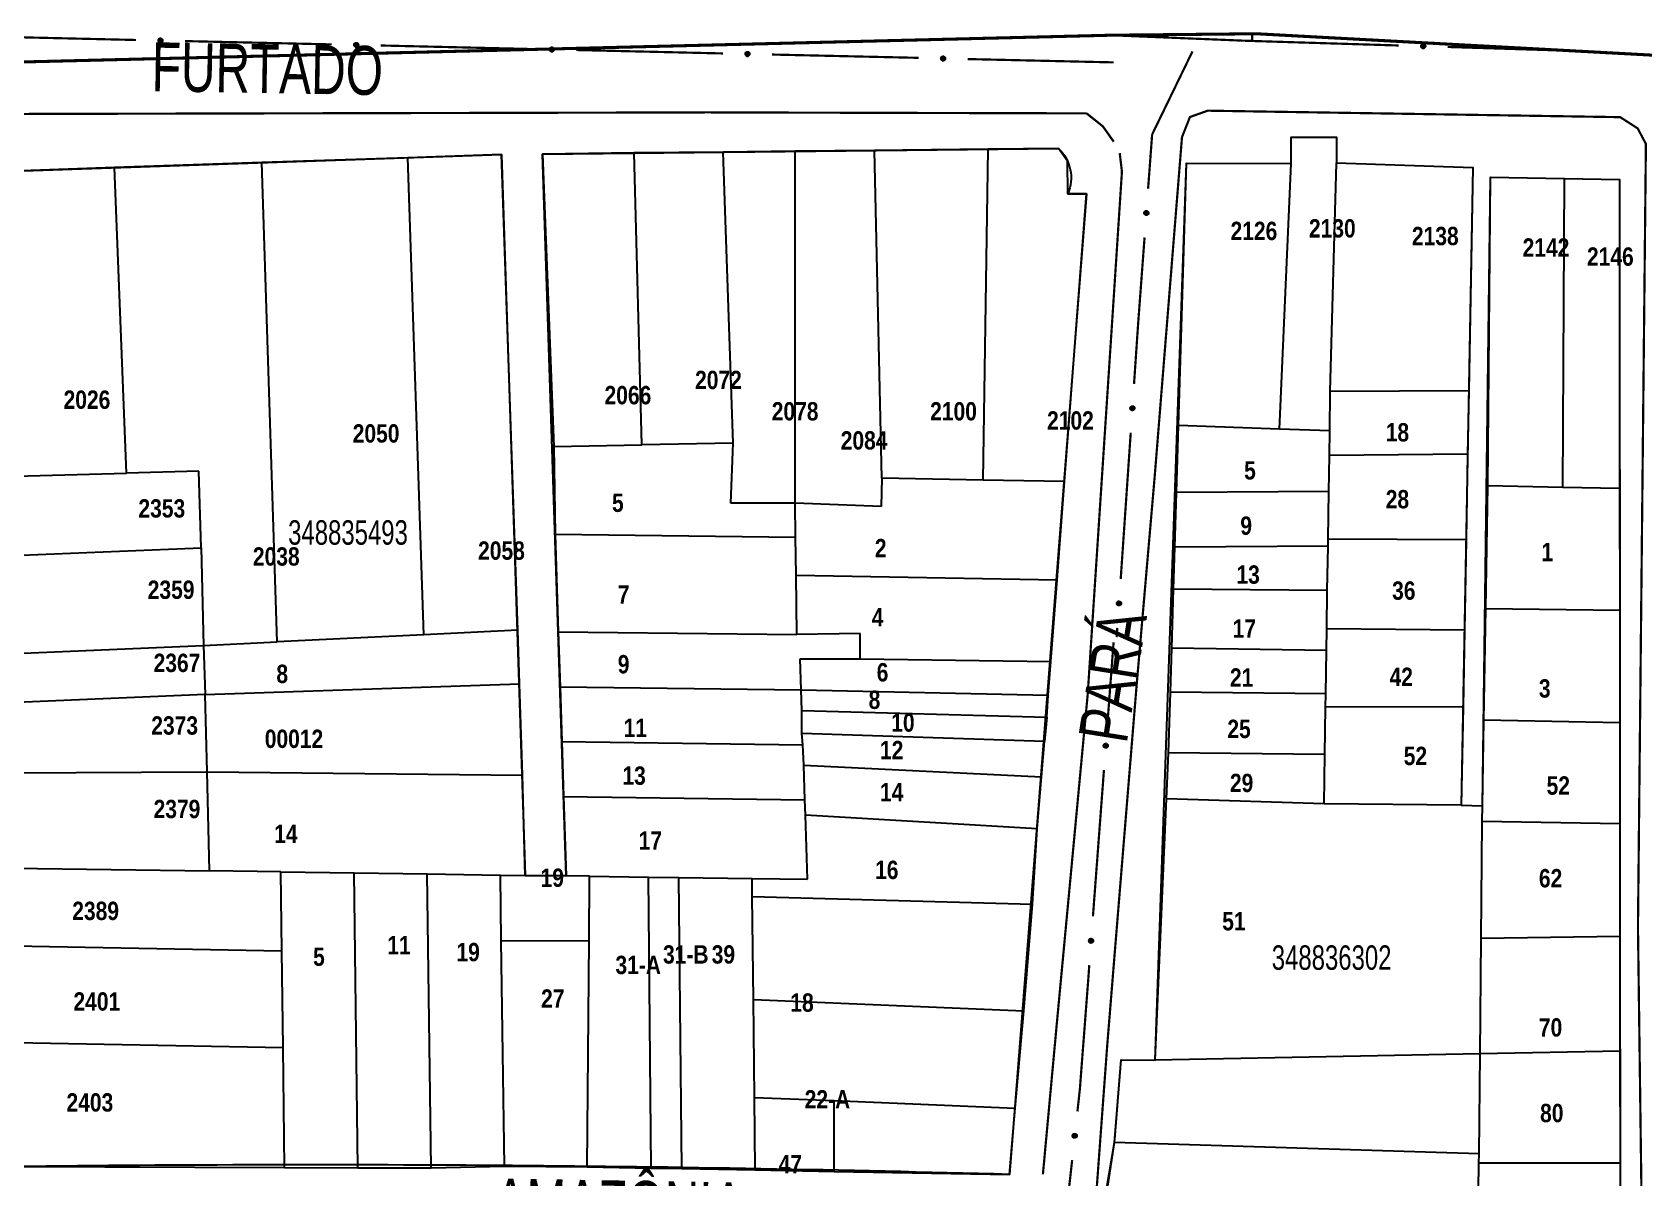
# Model space of a CAD drawing. Extents: x 201676 to 203188, y 4837754 to 4839005.
# Drawn here: x 202229.9 to 202361.7, y 4838905 to 4838998.7 of the extents above; entities that cross this region are included whole.
import ezdxf
from ezdxf.enums import TextEntityAlignment as Align

# ---------------------------------------------------------------- set-up
doc = ezdxf.new("R2010")
doc.units = 0
doc.header["$LTSCALE"] = 1.5
doc.header["$MEASUREMENT"] = 0
for name, color, linetype in [('CD-MALHA-LOTES', 40, 'CONTINUOUS'), ('CD_TXT_QUADRA', 7, 'CONTINUOUS'), ('LM-LIM-SETOR-FISCAL', 7, 'CONTINUOUS'), ('RU-QUADRAS', 210, 'CONTINUOUS'), ('SV-EIXO-RUA-PAV', 20, 'CONTINUOUS'), ('SV-RUA-PAVIM-S-GUIA-C-GUIA', 7, 'CONTINUOUS'), ('SV-TXT-RUA-N-PAV-S-GUIA-C-GUIA', 7, 'CONTINUOUS'), ('SV-TXT-RUA-PAV-S-GUIA-C-GUIA', 7, 'CONTINUOUS'), ('Th_NmrPort', 7, 'CONTINUOUS')]:
    doc.layers.add(name, color=color, linetype=linetype)
doc.styles.add('ARIAL', font='ARIAL.TTF')
doc.styles.get("Standard").update_dxf_attribs({"font": 'swisscbo.ttf'})
doc.linetypes.add('Limite', pattern='A,20,-3,[130,ltypeshp.shx,S=6.35,R=0,X=0,Y=0],-3,20', length=46)

msp = doc.modelspace()

# ---------------------------------------------------------------- linework, layer by layer
at = {"layer": 'CD-MALHA-LOTES', "linetype": 'Continuous', "flags": 128}
for points in [[(202332.84, 4838990.09), (202336.54, 4838990.09)], [(202332.84, 4838987.93), (202332.84, 4838990.09)], [(202336.54, 4838990.09), (202336.54, 4838987.99)], [(202260.63, 4838988.4), (202248.69, 4838988.01)], [(202268.29, 4838988.66), (202260.63, 4838988.4)], [(202261.93, 4838949.4), (202260.63, 4838988.4)], [(202269.61, 4838949.78), (202268.29, 4838988.66)], [(202279.14, 4838988.79), (202271.64, 4838988.7)], [(202271.64, 4838988.7), (202272.56, 4838964.78)], [(202286.42, 4838988.87), (202279.14, 4838988.79)], [(202279.75, 4838964.92), (202279.14, 4838988.79)], [(202292.29, 4838988.93), (202286.42, 4838988.87)], [(202287.23, 4838965.07), (202286.42, 4838988.87)], [(202298.77, 4838989), (202292.29, 4838988.93)], [(202292.29, 4838960.17), (202292.29, 4838988.93)], [(202308.08, 4838989.1), (202298.77, 4838989)], [(202299.37, 4838962.19), (202298.77, 4838989)], [(202307.67, 4838962.05), (202308.08, 4838989.1)], [(202313.82, 4838989.16), (202308.08, 4838989.1)], [(202314.56, 4838988.13), (202313.82, 4838989.16)], [(202236.64, 4838987.61), (202226.78, 4838987.24)], [(202248.69, 4838988.01), (202236.64, 4838987.61)], [(202237.62, 4838962.61), (202236.64, 4838987.61)], [(202249.94, 4838948.81), (202248.69, 4838988.01)], [(202314.58, 4838985.46), (202314.56, 4838988.13)], [(202323.64, 4838966.5), (202324.3, 4838987.95)], [(202324.3, 4838987.95), (202332.84, 4838987.93)], [(202331.88, 4838966.22), (202332.84, 4838987.93)], [(202336.04, 4838969.29), (202336.54, 4838987.99)], [(202336.54, 4838987.99), (202347.7, 4838987.61)], [(202347.7, 4838987.61), (202347.37, 4838969.33)], [(202348.92, 4838961.57), (202349.14, 4838986.81)], [(202349.14, 4838986.81), (202355.2, 4838986.71)], [(202355.07, 4838961.45), (202355.2, 4838986.71)], [(202355.2, 4838986.71), (202359.68, 4838986.63)], [(202359.68, 4838986.63), (202359.7, 4838961.36)], [(202314.32, 4838961.93), (202316.1, 4838985.46)], [(202316.1, 4838985.46), (202314.58, 4838985.46)], [(202336, 4838966.08), (202336.04, 4838969.29)], [(202347.37, 4838969.33), (202336.04, 4838969.29)], [(202347.37, 4838969.33), (202347.27, 4838964.15)], [(202323.47, 4838961.02), (202323.64, 4838966.5)], [(202331.88, 4838966.22), (202323.64, 4838966.5)], [(202336, 4838966.08), (202331.88, 4838966.22)], [(202335.97, 4838964.06), (202336, 4838966.08)], [(202272.56, 4838964.78), (202279.75, 4838964.92)], [(202272.56, 4838964.78), (202272.66, 4838957.63)], [(202287.23, 4838965.07), (202279.75, 4838964.92)], [(202287.03, 4838960.17), (202287.23, 4838965.07)], [(202335.92, 4838961.12), (202335.97, 4838964.06)], [(202347.27, 4838964.15), (202335.97, 4838964.06)], [(202347.27, 4838964.15), (202347.15, 4838957.15)], [(202227.55, 4838962.34), (202237.62, 4838962.61)], [(202243.55, 4838962.78), (202237.62, 4838962.61)], [(202243.72, 4838956.51), (202243.55, 4838962.78)], [(202299.37, 4838962.19), (202299.33, 4838959.89)], [(202307.67, 4838962.05), (202299.37, 4838962.19)], [(202314.32, 4838961.93), (202307.67, 4838962.05)], [(202313.71, 4838953.89), (202314.32, 4838961.93)], [(202323.34, 4838956.56), (202323.47, 4838961.02)], [(202335.92, 4838961.12), (202323.47, 4838961.02)], [(202335.86, 4838957.21), (202335.92, 4838961.12)], [(202348.75, 4838951.52), (202348.92, 4838961.57)], [(202355.07, 4838961.45), (202348.92, 4838961.57)], [(202359.7, 4838961.36), (202355.07, 4838961.45)], [(202359.7, 4838961.36), (202359.71, 4838951.37)], [(202292.29, 4838960.17), (202287.03, 4838960.17)], [(202292.33, 4838957.38), (202292.29, 4838960.17)], [(202299.33, 4838959.89), (202292.29, 4838960.17)], [(202272.66, 4838957.63), (202272.92, 4838949.64)], [(202272.66, 4838957.63), (202292.33, 4838957.38)], [(202292.37, 4838954.28), (202292.33, 4838957.38)], [(202347.15, 4838957.15), (202335.86, 4838957.21)], [(202335.86, 4838956.65), (202335.86, 4838957.21)], [(202347.15, 4838957.15), (202347.01, 4838949.76)], [(202227.71, 4838955.84), (202243.72, 4838956.51)], [(202243.72, 4838956.51), (202243.92, 4838948.51)], [(202323.23, 4838953.13), (202323.34, 4838956.56)], [(202335.86, 4838956.65), (202323.34, 4838956.56)], [(202335.8, 4838953.01), (202335.86, 4838956.65)], [(202292.44, 4838949.41), (202292.37, 4838954.28)], [(202292.37, 4838954.28), (202313.71, 4838953.89)], [(202313.2, 4838947.2), (202313.71, 4838953.89)], [(202323.09, 4838948.3), (202323.23, 4838953.13)], [(202335.8, 4838953.01), (202323.23, 4838953.13)], [(202335.75, 4838949.89), (202335.8, 4838953.01)], [(202348.6, 4838942.42), (202348.75, 4838951.52)], [(202359.71, 4838951.37), (202348.75, 4838951.52)], [(202359.71, 4838951.37), (202359.71, 4838942.2)], [(202261.93, 4838949.4), (202249.94, 4838948.81)], [(202269.61, 4838949.78), (202261.93, 4838949.4)], [(202269.76, 4838945.39), (202269.61, 4838949.78)], [(202272.92, 4838949.64), (202273.07, 4838945.15)], [(202272.92, 4838949.64), (202292.44, 4838949.41)], [(202297.61, 4838949.49), (202292.44, 4838949.41)], [(202297.61, 4838947.43), (202297.61, 4838949.49)], [(202335.73, 4838948.1), (202335.75, 4838949.89)], [(202347.01, 4838949.76), (202335.75, 4838949.89)], [(202347.01, 4838949.76), (202346.9, 4838943.49)], [(202227.9, 4838947.84), (202243.92, 4838948.51)], [(202243.92, 4838948.51), (202249.94, 4838948.81)], [(202243.92, 4838948.51), (202244.05, 4838944.51)], [(202322.98, 4838944.7), (202323.09, 4838948.3)], [(202335.73, 4838948.1), (202323.09, 4838948.3)], [(202335.67, 4838944.57), (202335.73, 4838948.1)], [(202292.7, 4838947.42), (202297.61, 4838947.43)], [(202292.78, 4838944.89), (202292.7, 4838947.42)], [(202297.61, 4838947.43), (202313.2, 4838947.2)], [(202312.98, 4838944.46), (202313.2, 4838947.2)], [(202244.05, 4838944.51), (202269.76, 4838945.39)], [(202270.01, 4838937.92), (202269.76, 4838945.39)], [(202273.07, 4838945.15), (202273.21, 4838940.66)], [(202273.07, 4838945.15), (202292.78, 4838944.89)], [(202292.78, 4838944.89), (202312.98, 4838944.46)], [(202292.84, 4838943.21), (202292.78, 4838944.89)], [(202244.05, 4838944.51), (202228, 4838943.84)], [(202244.21, 4838938.2), (202244.05, 4838944.51)], [(202312.86, 4838942.67), (202312.98, 4838944.46)], [(202322.83, 4838939.74), (202322.98, 4838944.7)], [(202335.67, 4838944.57), (202322.98, 4838944.7)], [(202335.66, 4838943.48), (202335.67, 4838944.57)], [(202292.84, 4838943.21), (202312.86, 4838942.67)], [(202292.84, 4838941.33), (202292.84, 4838943.21)], [(202312.86, 4838942.67), (202312.67, 4838940.67)], [(202335.6, 4838939.6), (202335.66, 4838943.48)], [(202346.9, 4838943.49), (202335.66, 4838943.48)], [(202346.9, 4838943.49), (202346.75, 4838935.46)], [(202348.48, 4838935.42), (202348.6, 4838942.42)], [(202359.71, 4838942.2), (202348.6, 4838942.42)], [(202292.93, 4838940.4), (202292.84, 4838941.33)], [(202312.67, 4838940.67), (202292.84, 4838941.33)], [(202359.71, 4838942.2), (202359.72, 4838933.93)], [(202273.21, 4838940.66), (202273.36, 4838936.17)], [(202273.21, 4838940.66), (202292.93, 4838940.4)], [(202292.99, 4838938.73), (202292.93, 4838940.4)], [(202312.43, 4838937.77), (202312.67, 4838940.67)], [(202322.66, 4838935.99), (202322.83, 4838939.74)], [(202335.6, 4838939.6), (202322.83, 4838939.74)], [(202335.54, 4838935.56), (202335.6, 4838939.6)], [(202293.09, 4838935.9), (202292.99, 4838938.73)], [(202292.99, 4838938.73), (202312.43, 4838937.77)], [(202228.13, 4838938.11), (202244.21, 4838938.2)], [(202244.4, 4838930.08), (202244.21, 4838938.2)], [(202244.21, 4838938.2), (202270.01, 4838937.92)], [(202270.23, 4838929.72), (202270.01, 4838937.92)], [(202312.08, 4838933.54), (202312.43, 4838937.77)], [(202273.36, 4838936.17), (202273.57, 4838929.68)], [(202273.36, 4838936.17), (202293.09, 4838935.9)], [(202293.14, 4838934.65), (202293.09, 4838935.9)], [(202321.74, 4838914.61), (202322.66, 4838935.99)], [(202335.54, 4838935.56), (202322.66, 4838935.99)], [(202293.31, 4838929.41), (202293.14, 4838934.65)], [(202312.08, 4838933.54), (202293.14, 4838934.65)], [(202346.75, 4838935.46), (202335.54, 4838935.56)], [(202346.75, 4838935.46), (202348.48, 4838935.42)], [(202348.46, 4838934.12), (202348.48, 4838935.42)], [(202311.7, 4838927.36), (202312.08, 4838933.54)], [(202348.38, 4838924.57), (202348.46, 4838934.12)], [(202359.72, 4838933.93), (202348.46, 4838934.12)], [(202359.72, 4838933.93), (202359.72, 4838924.72)], [(202228.32, 4838930.31), (202244.4, 4838930.08)], [(202250.25, 4838930), (202244.4, 4838930.08)], [(202250.33, 4838923.55), (202250.25, 4838930)], [(202250.25, 4838930), (202256.23, 4838929.92)], [(202256.53, 4838905.82), (202256.23, 4838929.92)], [(202256.23, 4838929.92), (202262.21, 4838929.84)], [(202262.53, 4838905.8), (202262.21, 4838929.84)], [(202262.21, 4838929.84), (202268.2, 4838929.75)], [(202268.27, 4838924.37), (202268.2, 4838929.75)], [(202268.2, 4838929.75), (202270.23, 4838929.72)], [(202273.57, 4838929.68), (202270.23, 4838929.72)], [(202275.49, 4838929.65), (202273.57, 4838929.68)], [(202275.45, 4838924.4), (202275.49, 4838929.65)], [(202275.49, 4838929.65), (202280.29, 4838929.58)], [(202280.52, 4838905.79), (202280.29, 4838929.58)], [(202280.29, 4838929.58), (202282.78, 4838929.55)], [(202283.02, 4838905.74), (202282.78, 4838929.55)], [(202282.78, 4838929.55), (202288.78, 4838929.46)], [(202288.79, 4838927.99), (202288.78, 4838929.46)], [(202288.78, 4838929.46), (202293.31, 4838929.41)], [(202288.88, 4838919.56), (202288.79, 4838927.99)], [(202288.79, 4838927.99), (202311.7, 4838927.36)], [(202310.99, 4838918.65), (202311.7, 4838927.36)], [(202228.4, 4838923.95), (202250.33, 4838923.55)], [(202268.27, 4838924.37), (202275.45, 4838924.4)], [(202268.53, 4838905.94), (202268.27, 4838924.37)], [(202275.29, 4838905.88), (202275.45, 4838924.4)], [(202348.31, 4838915.13), (202348.38, 4838924.57)], [(202359.72, 4838924.72), (202348.38, 4838924.57)], [(202359.72, 4838924.72), (202359.73, 4838915.36)], [(202250.42, 4838915.65), (202250.33, 4838923.55)], [(202288.96, 4838911.57), (202288.88, 4838919.56)], [(202288.88, 4838919.56), (202310.99, 4838918.65)], [(202310.28, 4838910.69), (202310.99, 4838918.65)], [(202228.5, 4838916.05), (202250.42, 4838915.65)], [(202250.53, 4838905.84), (202250.42, 4838915.65)], [(202318.43, 4838908.15), (202318.95, 4838914.65)], [(202318.95, 4838914.65), (202321.74, 4838914.61)], [(202348.31, 4838915.13), (202321.74, 4838914.61)], [(202348.21, 4838906.95), (202348.31, 4838915.13)], [(202359.73, 4838915.36), (202348.31, 4838915.13)], [(202359.73, 4838915.36), (202359.74, 4838906.18)], [(202288.96, 4838911.57), (202295.49, 4838911.3)], [(202289.02, 4838905.64), (202288.96, 4838911.57)], [(202295.49, 4838905.52), (202295.49, 4838911.3)], [(202295.49, 4838911.3), (202310.28, 4838910.69)], [(202309.81, 4838905.27), (202310.28, 4838910.69)], [(202318.41, 4838907.89), (202318.43, 4838908.15)], [(202317.29, 4838901.31), (202318.41, 4838907.89)], [(202348.21, 4838906.95), (202318.41, 4838907.89)], [(202348.2, 4838906.18), (202348.21, 4838906.95)], [(202228.53, 4838905.91), (202250.53, 4838905.84)], [(202250.53, 4838905.84), (202256.53, 4838905.82)], [(202256.53, 4838905.82), (202262.53, 4838905.8)], [(202262.53, 4838905.8), (202268.53, 4838905.94)], [(202268.53, 4838905.94), (202275.29, 4838905.88)], [(202275.29, 4838905.88), (202280.52, 4838905.79)], [(202280.52, 4838905.79), (202283.02, 4838905.74)], [(202283.02, 4838905.74), (202289.02, 4838905.64)], [(202289.02, 4838905.64), (202295.49, 4838905.52)], [(202295.49, 4838905.52), (202309.81, 4838905.27)], [(202348.12, 4838899.6), (202348.2, 4838906.18)], [(202359.74, 4838906.18), (202348.2, 4838906.18)], [(202359.74, 4838906.18), (202359.74, 4838896.55)]]:
    msp.add_lwpolyline(points, dxfattribs=at)
at = {"layer": 'LM-LIM-SETOR-FISCAL', "linetype": 'Limite', "ltscale": 0.1}
msp.add_lwpolyline([(202671.56, 4838990.98, 0.25, 0.25, 0), (202579.77, 4838990.52, 0.25, 0.25, 0), (202579.73, 4838990.52, 0.25, 0.25, 0), (202477.54, 4838995.33, 0.25, 0.25, 0), (202439.84, 4838995.52, 0.25, 0.25, 0), (202417.53, 4838995.87, 0.25, 0.25, 0), (202411.38, 4838995.33, 0.25, 0.25, 0), (202364.61, 4838996.67, 0.25, 0.25, 0), (202330, 4838998.54, 0.25, 0.25, 0), (202318.07, 4838998.42, 0.25, 0.25, 0), (202068.75, 4838992.29, 0.25, 0.25, 0)], format="xyseb", dxfattribs=at)
at = {"layer": 'RU-QUADRAS', "color": 6, "linetype": 'Continuous'}
msp.add_lwpolyline([(202313.79, 4838877.64), (202318.41, 4838907.89), (202318.95, 4838914.65), (202321.74, 4838914.61), (202324.3, 4838987.95), (202332.84, 4838987.93), (202332.84, 4838990.09), (202336.54, 4838990.09), (202336.54, 4838987.99), (202347.7, 4838987.61), (202346.75, 4838935.46), (202348.48, 4838935.42), (202349.14, 4838986.81), (202359.68, 4838986.63), (202359.76, 4838844.52)], dxfattribs=at)
msp.add_lwpolyline([(202226.78, 4838987.24), (202268.29, 4838988.66), (202270.23, 4838929.72), (202273.57, 4838929.68), (202271.64, 4838988.7), (202313.82, 4838989.16, -0.317853), (202314.58, 4838985.46), (202316.1, 4838985.46), (202309.81, 4838905.27, 0.009773), (202228.53, 4838905.91, 0.009219)], format="xyb", close=True, dxfattribs=at)
at = {"layer": 'SV-EIXO-RUA-PAV', "const_width": 0.18}
for points in [[(202226.41, 4838998.31), (202238.41, 4838998.03)], [(202242.41, 4838997.94), (202254.41, 4838997.67)], [(202258.41, 4838997.58), (202270.4, 4838997.3)], [(202318.07, 4838998.42), (202329.06, 4838997.97)], [(202329.06, 4838997.97), (202329.65, 4838997.95)], [(202329.67, 4838998.54), (202329.65, 4838997.95)], [(202329.65, 4838997.95), (202341.64, 4838997.58)], [(202274.4, 4838997.21), (202286.4, 4838996.93)], [(202290.4, 4838996.84), (202302.39, 4838996.57)], [(202306.39, 4838996.47), (202317.39, 4838996.22)], [(202317.39, 4838996.22), (202318.33, 4838996.2)], [(202324.78, 4838997.1), (202321.72, 4838990.8)], [(202345.64, 4838997.46), (202355.64, 4838997.15)], [(202355.64, 4838997.15), (202355.68, 4838997.15)], [(202321.48, 4838990.31), (202321.15, 4838985.87)], [(202321.72, 4838990.8), (202321.48, 4838990.31)], [(202320.86, 4838981.88), (202320.34, 4838974.9)], [(202320.29, 4838974.17), (202320, 4838969.91)], [(202320.34, 4838974.9), (202320.29, 4838974.17)], [(202319.73, 4838965.92), (202318.91, 4838953.95)], [(202318.29, 4838948.3), (202318.33, 4838948.78)], [(202318.63, 4838949.96), (202318.58, 4838949.2)], [(202317.84, 4838942.32), (202318.29, 4838948.3)], [(202316.64, 4838926.37), (202317.54, 4838938.33)], [(202316.29, 4838921.66), (202316.34, 4838922.38)], [(202315.57, 4838912.23), (202316.27, 4838921.38)], [(202316.27, 4838921.38), (202316.29, 4838921.66)], [(202315.48, 4838911.41), (202315.57, 4838912.23)], [(202315.37, 4838910.42), (202315.48, 4838911.41)], [(202314.39, 4838901.47), (202314.94, 4838906.44)]]:
    msp.add_lwpolyline(points, dxfattribs=at)
at = {"layer": 'SV-EIXO-RUA-PAV'}
for points in [[(202240.27, 4838998.1), (202240.3, 4838998.14), (202240.34, 4838998.16), (202240.38, 4838998.17), (202240.41, 4838998.17), (202240.45, 4838998.16), (202240.48, 4838998.15), (202240.52, 4838998.13), (202240.55, 4838998.1), (202240.57, 4838998.06), (202240.58, 4838998.02), (202240.59, 4838997.99), (202240.58, 4838997.95), (202240.57, 4838997.92), (202240.55, 4838997.88), (202240.51, 4838997.85), (202240.47, 4838997.83), (202240.44, 4838997.82), (202240.4, 4838997.82), (202240.37, 4838997.82), (202240.33, 4838997.83), (202240.3, 4838997.85), (202240.26, 4838997.89), (202240.24, 4838997.93), (202240.23, 4838997.96), (202240.23, 4838998), (202240.23, 4838998.03), (202240.25, 4838998.07), (202240.27, 4838998.1)], [(202256.26, 4838997.73), (202256.3, 4838997.77), (202256.34, 4838997.79), (202256.37, 4838997.8), (202256.41, 4838997.8), (202256.44, 4838997.8), (202256.48, 4838997.79), (202256.51, 4838997.76), (202256.55, 4838997.73), (202256.57, 4838997.69), (202256.58, 4838997.66), (202256.58, 4838997.62), (202256.58, 4838997.59), (202256.56, 4838997.55), (202256.54, 4838997.51), (202256.51, 4838997.48), (202256.47, 4838997.46), (202256.43, 4838997.45), (202256.4, 4838997.45), (202256.36, 4838997.45), (202256.33, 4838997.46), (202256.29, 4838997.49), (202256.26, 4838997.52), (202256.24, 4838997.56), (202256.23, 4838997.59), (202256.23, 4838997.63), (202256.23, 4838997.66), (202256.24, 4838997.7), (202256.26, 4838997.73)], [(202343.5, 4838997.64), (202343.54, 4838997.67), (202343.58, 4838997.69), (202343.61, 4838997.7), (202343.65, 4838997.7), (202343.68, 4838997.7), (202343.72, 4838997.69), (202343.75, 4838997.66), (202343.79, 4838997.63), (202343.81, 4838997.59), (202343.82, 4838997.55), (202343.82, 4838997.52), (202343.81, 4838997.48), (202343.8, 4838997.45), (202343.78, 4838997.41), (202343.74, 4838997.38), (202343.71, 4838997.36), (202343.67, 4838997.35), (202343.63, 4838997.35), (202343.6, 4838997.35), (202343.57, 4838997.36), (202343.53, 4838997.39), (202343.5, 4838997.42), (202343.47, 4838997.46), (202343.47, 4838997.49), (202343.47, 4838997.53), (202343.47, 4838997.57), (202343.48, 4838997.6), (202343.5, 4838997.64)], [(202272.26, 4838997.37), (202272.3, 4838997.4), (202272.33, 4838997.42), (202272.37, 4838997.43), (202272.4, 4838997.43), (202272.44, 4838997.43), (202272.47, 4838997.42), (202272.51, 4838997.4), (202272.54, 4838997.36), (202272.56, 4838997.32), (202272.57, 4838997.29), (202272.58, 4838997.25), (202272.57, 4838997.22), (202272.56, 4838997.18), (202272.54, 4838997.15), (202272.5, 4838997.11), (202272.47, 4838997.09), (202272.43, 4838997.08), (202272.39, 4838997.08), (202272.36, 4838997.09), (202272.32, 4838997.1), (202272.29, 4838997.12), (202272.26, 4838997.16), (202272.23, 4838997.19), (202272.22, 4838997.23), (202272.22, 4838997.26), (202272.23, 4838997.3), (202272.24, 4838997.33), (202272.26, 4838997.37)], [(202288.26, 4838997), (202288.29, 4838997.03), (202288.33, 4838997.06), (202288.36, 4838997.07), (202288.4, 4838997.07), (202288.43, 4838997.06), (202288.47, 4838997.05), (202288.5, 4838997.03), (202288.54, 4838997), (202288.56, 4838996.96), (202288.57, 4838996.92), (202288.57, 4838996.89), (202288.57, 4838996.85), (202288.56, 4838996.82), (202288.53, 4838996.78), (202288.5, 4838996.75), (202288.46, 4838996.72), (202288.43, 4838996.72), (202288.39, 4838996.71), (202288.35, 4838996.72), (202288.32, 4838996.73), (202288.28, 4838996.75), (202288.25, 4838996.79), (202288.23, 4838996.82), (202288.22, 4838996.86), (202288.22, 4838996.89), (202288.22, 4838996.93), (202288.23, 4838996.96), (202288.26, 4838997)], [(202304.25, 4838996.63), (202304.29, 4838996.67), (202304.32, 4838996.69), (202304.36, 4838996.7), (202304.39, 4838996.7), (202304.43, 4838996.7), (202304.46, 4838996.68), (202304.5, 4838996.66), (202304.53, 4838996.63), (202304.55, 4838996.59), (202304.57, 4838996.55), (202304.57, 4838996.52), (202304.56, 4838996.48), (202304.55, 4838996.45), (202304.53, 4838996.41), (202304.49, 4838996.38), (202304.46, 4838996.36), (202304.42, 4838996.35), (202304.39, 4838996.35), (202304.35, 4838996.35), (202304.32, 4838996.36), (202304.28, 4838996.38), (202304.25, 4838996.42), (202304.23, 4838996.46), (202304.22, 4838996.49), (202304.21, 4838996.53), (202304.22, 4838996.56), (202304.23, 4838996.6), (202304.25, 4838996.63)], [(202321.13, 4838984.01), (202321.16, 4838983.98), (202321.18, 4838983.94), (202321.19, 4838983.9), (202321.19, 4838983.87), (202321.18, 4838983.83), (202321.17, 4838983.8), (202321.14, 4838983.76), (202321.11, 4838983.73), (202321.07, 4838983.71), (202321.03, 4838983.7), (202321, 4838983.7), (202320.96, 4838983.71), (202320.93, 4838983.72), (202320.89, 4838983.75), (202320.86, 4838983.78), (202320.84, 4838983.82), (202320.83, 4838983.86), (202320.83, 4838983.89), (202320.84, 4838983.93), (202320.85, 4838983.96), (202320.88, 4838984), (202320.91, 4838984.03), (202320.95, 4838984.05), (202320.99, 4838984.06), (202321.02, 4838984.05), (202321.06, 4838984.05), (202321.09, 4838984.04), (202321.13, 4838984.01)], [(202319.98, 4838968.05), (202320.01, 4838968.02), (202320.03, 4838967.98), (202320.04, 4838967.94), (202320.04, 4838967.91), (202320.04, 4838967.87), (202320.02, 4838967.84), (202320, 4838967.81), (202319.96, 4838967.77), (202319.92, 4838967.75), (202319.89, 4838967.74), (202319.85, 4838967.74), (202319.82, 4838967.75), (202319.78, 4838967.76), (202319.75, 4838967.79), (202319.72, 4838967.82), (202319.7, 4838967.86), (202319.69, 4838967.9), (202319.69, 4838967.93), (202319.7, 4838967.97), (202319.71, 4838968), (202319.73, 4838968.04), (202319.77, 4838968.07), (202319.81, 4838968.09), (202319.84, 4838968.1), (202319.88, 4838968.1), (202319.91, 4838968.09), (202319.95, 4838968.08), (202319.98, 4838968.05)], [(202318.89, 4838952.09), (202318.92, 4838952.05), (202318.94, 4838952.02), (202318.95, 4838951.98), (202318.95, 4838951.95), (202318.94, 4838951.91), (202318.93, 4838951.88), (202318.91, 4838951.84), (202318.87, 4838951.81), (202318.83, 4838951.79), (202318.8, 4838951.78), (202318.76, 4838951.78), (202318.73, 4838951.79), (202318.69, 4838951.8), (202318.66, 4838951.82), (202318.62, 4838951.86), (202318.6, 4838951.9), (202318.6, 4838951.93), (202318.6, 4838951.97), (202318.6, 4838952.01), (202318.62, 4838952.04), (202318.64, 4838952.07), (202318.68, 4838952.11), (202318.71, 4838952.13), (202318.75, 4838952.13), (202318.78, 4838952.13), (202318.82, 4838952.13), (202318.85, 4838952.12), (202318.89, 4838952.09)], [(202317.57, 4838940.19), (202317.54, 4838940.23), (202317.52, 4838940.27), (202317.51, 4838940.3), (202317.51, 4838940.34), (202317.52, 4838940.37), (202317.53, 4838940.41), (202317.56, 4838940.44), (202317.59, 4838940.47), (202317.63, 4838940.49), (202317.67, 4838940.5), (202317.7, 4838940.5), (202317.74, 4838940.5), (202317.77, 4838940.48), (202317.81, 4838940.46), (202317.84, 4838940.42), (202317.86, 4838940.38), (202317.87, 4838940.35), (202317.87, 4838940.31), (202317.86, 4838940.27), (202317.85, 4838940.24), (202317.82, 4838940.21), (202317.79, 4838940.18), (202317.75, 4838940.16), (202317.71, 4838940.15), (202317.68, 4838940.15), (202317.64, 4838940.15), (202317.61, 4838940.17), (202317.57, 4838940.19)], [(202316.37, 4838924.24), (202316.34, 4838924.27), (202316.32, 4838924.31), (202316.31, 4838924.35), (202316.31, 4838924.38), (202316.32, 4838924.42), (202316.33, 4838924.45), (202316.36, 4838924.48), (202316.39, 4838924.52), (202316.43, 4838924.54), (202316.47, 4838924.55), (202316.5, 4838924.55), (202316.54, 4838924.54), (202316.57, 4838924.53), (202316.61, 4838924.5), (202316.64, 4838924.46), (202316.66, 4838924.43), (202316.67, 4838924.39), (202316.67, 4838924.35), (202316.66, 4838924.32), (202316.65, 4838924.29), (202316.62, 4838924.25), (202316.59, 4838924.22), (202316.55, 4838924.2), (202316.51, 4838924.19), (202316.48, 4838924.19), (202316.44, 4838924.2), (202316.41, 4838924.21), (202316.37, 4838924.24)], [(202315.03, 4838908.3), (202315, 4838908.34), (202314.98, 4838908.37), (202314.97, 4838908.41), (202314.97, 4838908.45), (202314.98, 4838908.48), (202315, 4838908.51), (202315.02, 4838908.55), (202315.06, 4838908.58), (202315.1, 4838908.6), (202315.13, 4838908.6), (202315.17, 4838908.6), (202315.2, 4838908.6), (202315.24, 4838908.58), (202315.27, 4838908.56), (202315.3, 4838908.52), (202315.32, 4838908.48), (202315.33, 4838908.44), (202315.32, 4838908.41), (202315.32, 4838908.37), (202315.3, 4838908.34), (202315.28, 4838908.3), (202315.24, 4838908.28), (202315.2, 4838908.26), (202315.17, 4838908.25), (202315.13, 4838908.25), (202315.1, 4838908.26), (202315.06, 4838908.27), (202315.03, 4838908.3)]]:
    msp.add_lwpolyline(points, close=True, dxfattribs=at)
for points in [[(202240.23, 4838998), (202240.58, 4838998.02)], [(202240.23, 4838997.98), (202240.58, 4838998)], [(202240.23, 4838997.96), (202240.59, 4838997.99)], [(202240.24, 4838998.05), (202240.56, 4838998.08)], [(202240.23, 4838998.03), (202240.57, 4838998.06)], [(202240.24, 4838998.01), (202240.57, 4838998.04)], [(202240.24, 4838997.94), (202240.58, 4838997.97)], [(202240.24, 4838997.93), (202240.58, 4838997.95)], [(202240.25, 4838998.07), (202240.55, 4838998.1)], [(202240.26, 4838998.08), (202240.53, 4838998.11)], [(202240.26, 4838997.91), (202240.57, 4838997.93)], [(202240.26, 4838997.89), (202240.57, 4838997.92)], [(202240.27, 4838998.1), (202240.52, 4838998.13)], [(202240.28, 4838997.87), (202240.55, 4838997.9)], [(202240.29, 4838998.12), (202240.49, 4838998.14)], [(202240.3, 4838998.14), (202240.48, 4838998.15)], [(202240.3, 4838997.85), (202240.55, 4838997.88)], [(202240.32, 4838998.15), (202240.45, 4838998.16)], [(202240.32, 4838997.84), (202240.52, 4838997.86)], [(202240.33, 4838997.83), (202240.51, 4838997.85)], [(202240.34, 4838998.16), (202240.45, 4838998.16)], [(202240.35, 4838997.83), (202240.49, 4838997.84)], [(202240.37, 4838997.82), (202240.47, 4838997.83)], [(202256.23, 4838997.66), (202256.57, 4838997.69)], [(202256.23, 4838997.65), (202256.57, 4838997.68)], [(202256.23, 4838997.63), (202256.58, 4838997.66)], [(202256.23, 4838997.61), (202256.58, 4838997.64)], [(202256.23, 4838997.59), (202256.58, 4838997.62)], [(202256.24, 4838997.7), (202256.55, 4838997.73)], [(202256.24, 4838997.68), (202256.55, 4838997.71)], [(202256.24, 4838997.58), (202256.58, 4838997.6)], [(202256.24, 4838997.56), (202256.58, 4838997.59)], [(202256.25, 4838997.72), (202256.53, 4838997.75)], [(202256.25, 4838997.54), (202256.57, 4838997.57)], [(202256.26, 4838997.73), (202256.51, 4838997.76)], [(202256.28, 4838997.75), (202256.49, 4838997.78)], [(202256.3, 4838997.77), (202256.48, 4838997.79)], [(202256.32, 4838997.78), (202256.45, 4838997.79)], [(202256.34, 4838997.79), (202256.44, 4838997.8)], [(202343.47, 4838997.57), (202343.81, 4838997.59)], [(202343.47, 4838997.55), (202343.81, 4838997.57)], [(202343.48, 4838997.6), (202343.79, 4838997.63)], [(202343.48, 4838997.58), (202343.79, 4838997.61)], [(202343.49, 4838997.62), (202343.76, 4838997.64)], [(202343.5, 4838997.64), (202343.75, 4838997.66)], [(202343.52, 4838997.65), (202343.73, 4838997.67)], [(202343.54, 4838997.67), (202343.72, 4838997.69)], [(202343.56, 4838997.68), (202343.69, 4838997.69)], [(202343.58, 4838997.69), (202343.68, 4838997.7)], [(202256.26, 4838997.52), (202256.56, 4838997.55)], [(202256.28, 4838997.51), (202256.55, 4838997.53)], [(202256.29, 4838997.49), (202256.54, 4838997.51)], [(202256.32, 4838997.48), (202256.52, 4838997.5)], [(202256.33, 4838997.46), (202256.51, 4838997.48)], [(202256.35, 4838997.46), (202256.48, 4838997.47)], [(202256.36, 4838997.45), (202256.47, 4838997.46)], [(202272.22, 4838997.26), (202272.57, 4838997.29)], [(202272.22, 4838997.23), (202272.58, 4838997.25)], [(202272.23, 4838997.3), (202272.56, 4838997.32)], [(202272.23, 4838997.28), (202272.56, 4838997.31)], [(202272.23, 4838997.24), (202272.57, 4838997.27)], [(202272.23, 4838997.21), (202272.57, 4838997.24)], [(202272.23, 4838997.19), (202272.57, 4838997.22)], [(202272.24, 4838997.33), (202272.54, 4838997.36)], [(202272.24, 4838997.31), (202272.55, 4838997.34)], [(202272.25, 4838997.35), (202272.52, 4838997.38)], [(202272.25, 4838997.17), (202272.56, 4838997.2)], [(202272.26, 4838997.37), (202272.51, 4838997.4)], [(202272.26, 4838997.16), (202272.56, 4838997.18)], [(202272.28, 4838997.39), (202272.48, 4838997.41)], [(202272.28, 4838997.14), (202272.55, 4838997.17)], [(202272.29, 4838997.12), (202272.54, 4838997.15)], [(202272.3, 4838997.4), (202272.47, 4838997.42)], [(202272.31, 4838997.11), (202272.51, 4838997.13)], [(202272.32, 4838997.41), (202272.45, 4838997.42)], [(202272.32, 4838997.1), (202272.5, 4838997.11)], [(202272.33, 4838997.42), (202272.44, 4838997.43)], [(202272.35, 4838997.09), (202272.48, 4838997.1)], [(202272.36, 4838997.09), (202272.47, 4838997.09)], [(202288.22, 4838996.93), (202288.56, 4838996.96)], [(202288.22, 4838996.91), (202288.56, 4838996.94)], [(202288.22, 4838996.89), (202288.57, 4838996.92)], [(202288.22, 4838996.88), (202288.57, 4838996.9)], [(202288.22, 4838996.86), (202288.57, 4838996.89)], [(202288.23, 4838996.96), (202288.54, 4838997)], [(202288.23, 4838996.95), (202288.54, 4838996.98)], [(202288.23, 4838996.84), (202288.57, 4838996.87)], [(202288.23, 4838996.82), (202288.57, 4838996.85)], [(202288.24, 4838996.8), (202288.56, 4838996.83)], [(202288.25, 4838996.98), (202288.52, 4838997.01)], [(202288.25, 4838996.79), (202288.56, 4838996.82)], [(202288.26, 4838997), (202288.5, 4838997.03)], [(202288.27, 4838996.77), (202288.54, 4838996.8)], [(202288.28, 4838997.02), (202288.48, 4838997.04)], [(202288.28, 4838996.75), (202288.53, 4838996.78)], [(202288.29, 4838997.03), (202288.47, 4838997.05)], [(202288.31, 4838997.05), (202288.44, 4838997.06)], [(202288.31, 4838996.74), (202288.51, 4838996.76)], [(202288.32, 4838996.73), (202288.5, 4838996.75)], [(202288.33, 4838997.06), (202288.43, 4838997.06)], [(202288.34, 4838996.72), (202288.47, 4838996.74)], [(202288.35, 4838996.72), (202288.46, 4838996.72)], [(202304.21, 4838996.53), (202304.57, 4838996.55)], [(202304.22, 4838996.56), (202304.55, 4838996.59)], [(202304.22, 4838996.55), (202304.56, 4838996.57)], [(202304.22, 4838996.51), (202304.57, 4838996.53)], [(202304.22, 4838996.49), (202304.57, 4838996.52)], [(202304.22, 4838996.47), (202304.56, 4838996.5)], [(202304.23, 4838996.6), (202304.53, 4838996.63)], [(202304.23, 4838996.58), (202304.54, 4838996.61)], [(202304.23, 4838996.46), (202304.56, 4838996.48)], [(202304.24, 4838996.61), (202304.51, 4838996.64)], [(202304.24, 4838996.44), (202304.55, 4838996.47)], [(202304.25, 4838996.63), (202304.5, 4838996.66)], [(202304.25, 4838996.42), (202304.55, 4838996.45)], [(202304.27, 4838996.65), (202304.47, 4838996.67)], [(202304.27, 4838996.4), (202304.54, 4838996.43)], [(202304.28, 4838996.38), (202304.53, 4838996.41)], [(202304.29, 4838996.67), (202304.46, 4838996.68)], [(202304.3, 4838996.38), (202304.5, 4838996.4)], [(202304.31, 4838996.68), (202304.44, 4838996.69)], [(202304.32, 4838996.69), (202304.43, 4838996.7)], [(202304.32, 4838996.36), (202304.49, 4838996.38)], [(202304.34, 4838996.36), (202304.47, 4838996.37)], [(202304.35, 4838996.35), (202304.46, 4838996.36)], [(202343.47, 4838997.53), (202343.82, 4838997.55)], [(202343.47, 4838997.51), (202343.82, 4838997.53)], [(202343.47, 4838997.49), (202343.82, 4838997.52)], [(202343.47, 4838997.48), (202343.81, 4838997.5)], [(202343.47, 4838997.46), (202343.81, 4838997.48)], [(202343.49, 4838997.44), (202343.8, 4838997.47)], [(202343.5, 4838997.42), (202343.8, 4838997.45)], [(202343.52, 4838997.41), (202343.79, 4838997.43)], [(202343.53, 4838997.39), (202343.78, 4838997.41)], [(202343.55, 4838997.38), (202343.75, 4838997.4)], [(202343.57, 4838997.36), (202343.74, 4838997.38)], [(202343.59, 4838997.36), (202343.72, 4838997.37)], [(202343.6, 4838997.35), (202343.71, 4838997.36)], [(202320.84, 4838983.93), (202320.84, 4838983.82)], [(202320.85, 4838983.96), (202320.86, 4838983.78)], [(202320.85, 4838983.94), (202320.85, 4838983.81)], [(202320.87, 4838983.97), (202320.88, 4838983.77)], [(202320.88, 4838984), (202320.89, 4838983.75)], [(202320.9, 4838984.01), (202320.91, 4838983.74)], [(202320.91, 4838984.03), (202320.93, 4838983.72)], [(202320.93, 4838984.04), (202320.94, 4838983.72)], [(202320.95, 4838984.05), (202320.96, 4838983.71)], [(202320.97, 4838984.05), (202320.98, 4838983.71)], [(202320.99, 4838984.06), (202321, 4838983.7)], [(202321, 4838984.05), (202321.01, 4838983.7)], [(202321.02, 4838984.05), (202321.03, 4838983.7)], [(202321.04, 4838984.05), (202321.05, 4838983.71)], [(202321.06, 4838984.05), (202321.07, 4838983.71)], [(202321.07, 4838984.04), (202321.09, 4838983.73)], [(202321.09, 4838984.04), (202321.11, 4838983.73)], [(202321.11, 4838984.02), (202321.12, 4838983.75)], [(202321.13, 4838984.01), (202321.14, 4838983.76)], [(202321.14, 4838983.99), (202321.16, 4838983.79)], [(202321.16, 4838983.98), (202321.17, 4838983.8)], [(202321.17, 4838983.95), (202321.17, 4838983.82)], [(202321.18, 4838983.94), (202321.18, 4838983.83)], [(202319.7, 4838967.98), (202319.71, 4838967.85)], [(202319.7, 4838967.97), (202319.7, 4838967.86)], [(202319.71, 4838968), (202319.72, 4838967.82)], [(202319.72, 4838968.01), (202319.73, 4838967.81)], [(202319.73, 4838968.04), (202319.75, 4838967.79)], [(202319.75, 4838968.05), (202319.77, 4838967.78)], [(202319.77, 4838968.07), (202319.78, 4838967.76)], [(202319.79, 4838968.08), (202319.8, 4838967.76)], [(202319.81, 4838968.09), (202319.82, 4838967.75)], [(202319.82, 4838968.09), (202319.84, 4838967.75)], [(202319.84, 4838968.1), (202319.85, 4838967.74)], [(202319.86, 4838968.09), (202319.87, 4838967.75)], [(202319.88, 4838968.1), (202319.89, 4838967.74)], [(202319.9, 4838968.09), (202319.91, 4838967.75)], [(202319.91, 4838968.09), (202319.92, 4838967.75)], [(202319.93, 4838968.08), (202319.94, 4838967.77)], [(202319.95, 4838968.08), (202319.96, 4838967.77)], [(202319.96, 4838968.07), (202319.98, 4838967.79)], [(202319.98, 4838968.05), (202320, 4838967.81)], [(202320, 4838968.03), (202320.01, 4838967.83)], [(202320.01, 4838968.02), (202320.02, 4838967.84)], [(202320.03, 4838968), (202320.03, 4838967.87)], [(202320.03, 4838967.98), (202320.04, 4838967.87)], [(202318.6, 4838952.01), (202318.6, 4838951.9)], [(202318.61, 4838952.02), (202318.61, 4838951.89)], [(202318.62, 4838952.04), (202318.62, 4838951.86)], [(202318.63, 4838952.05), (202318.64, 4838951.85)], [(202318.64, 4838952.07), (202318.66, 4838951.82)], [(202318.66, 4838952.09), (202318.67, 4838951.82)], [(202318.68, 4838952.11), (202318.69, 4838951.8)], [(202318.69, 4838952.11), (202318.71, 4838951.8)], [(202318.71, 4838952.13), (202318.73, 4838951.79)], [(202318.73, 4838952.13), (202318.74, 4838951.79)], [(202318.75, 4838952.13), (202318.76, 4838951.78)], [(202318.77, 4838952.13), (202318.77, 4838951.78)], [(202318.78, 4838952.13), (202318.8, 4838951.78)], [(202318.8, 4838952.13), (202318.82, 4838951.79)], [(202318.82, 4838952.13), (202318.83, 4838951.79)], [(202318.84, 4838952.12), (202318.85, 4838951.8)], [(202318.85, 4838952.12), (202318.87, 4838951.81)], [(202318.87, 4838952.1), (202318.89, 4838951.83)], [(202318.89, 4838952.09), (202318.91, 4838951.84)], [(202318.91, 4838952.07), (202318.92, 4838951.87)], [(202318.92, 4838952.05), (202318.93, 4838951.88)], [(202318.93, 4838952.03), (202318.94, 4838951.9)], [(202318.94, 4838952.02), (202318.94, 4838951.91)], [(202317.52, 4838940.27), (202317.52, 4838940.37)], [(202317.54, 4838940.23), (202317.53, 4838940.41)], [(202317.53, 4838940.25), (202317.53, 4838940.38)], [(202317.56, 4838940.21), (202317.54, 4838940.42)], [(202317.57, 4838940.19), (202317.56, 4838940.44)], [(202317.59, 4838940.18), (202317.58, 4838940.45)], [(202317.61, 4838940.17), (202317.59, 4838940.47)], [(202317.63, 4838940.16), (202317.61, 4838940.48)], [(202317.64, 4838940.15), (202317.63, 4838940.49)], [(202317.66, 4838940.15), (202317.65, 4838940.49)], [(202317.68, 4838940.15), (202317.67, 4838940.5)], [(202317.7, 4838940.15), (202317.69, 4838940.5)], [(202317.71, 4838940.15), (202317.7, 4838940.5)], [(202317.73, 4838940.15), (202317.72, 4838940.5)], [(202317.75, 4838940.16), (202317.74, 4838940.5)], [(202317.77, 4838940.17), (202317.76, 4838940.48)], [(202317.79, 4838940.18), (202317.77, 4838940.48)], [(202317.8, 4838940.19), (202317.79, 4838940.47)], [(202317.82, 4838940.21), (202317.81, 4838940.46)], [(202317.83, 4838940.23), (202317.82, 4838940.43)], [(202317.85, 4838940.24), (202317.84, 4838940.42)], [(202317.85, 4838940.26), (202317.85, 4838940.39)], [(202317.86, 4838940.27), (202317.86, 4838940.38)], [(202316.32, 4838924.31), (202316.32, 4838924.42)], [(202316.34, 4838924.27), (202316.33, 4838924.45)], [(202316.33, 4838924.29), (202316.33, 4838924.42)], [(202316.36, 4838924.26), (202316.34, 4838924.46)], [(202316.37, 4838924.24), (202316.36, 4838924.48)], [(202316.39, 4838924.22), (202316.38, 4838924.5)], [(202316.41, 4838924.21), (202316.39, 4838924.52)], [(202316.43, 4838924.21), (202316.41, 4838924.52)], [(202316.44, 4838924.2), (202316.43, 4838924.54)], [(202316.46, 4838924.2), (202316.45, 4838924.54)], [(202316.48, 4838924.19), (202316.47, 4838924.55)], [(202316.5, 4838924.2), (202316.49, 4838924.54)], [(202316.51, 4838924.19), (202316.5, 4838924.55)], [(202316.53, 4838924.2), (202316.52, 4838924.54)], [(202316.55, 4838924.2), (202316.54, 4838924.54)], [(202316.57, 4838924.21), (202316.56, 4838924.53)], [(202316.59, 4838924.22), (202316.57, 4838924.53)], [(202316.6, 4838924.24), (202316.59, 4838924.51)], [(202316.62, 4838924.25), (202316.61, 4838924.5)], [(202316.63, 4838924.27), (202316.62, 4838924.47)], [(202316.65, 4838924.29), (202316.64, 4838924.46)], [(202316.65, 4838924.31), (202316.65, 4838924.44)], [(202316.66, 4838924.32), (202316.66, 4838924.43)], [(202314.98, 4838908.37), (202314.98, 4838908.48)], [(202314.99, 4838908.36), (202314.99, 4838908.49)], [(202315, 4838908.34), (202315, 4838908.51)], [(202315.01, 4838908.32), (202315.01, 4838908.52)], [(202315.03, 4838908.3), (202315.02, 4838908.55)], [(202315.05, 4838908.29), (202315.04, 4838908.56)], [(202315.06, 4838908.27), (202315.06, 4838908.58)], [(202315.08, 4838908.27), (202315.08, 4838908.58)], [(202315.1, 4838908.26), (202315.1, 4838908.6)], [(202315.11, 4838908.26), (202315.11, 4838908.6)], [(202315.13, 4838908.25), (202315.13, 4838908.6)], [(202315.15, 4838908.25), (202315.15, 4838908.6)], [(202315.17, 4838908.25), (202315.17, 4838908.6)], [(202315.18, 4838908.26), (202315.19, 4838908.6)], [(202315.2, 4838908.26), (202315.2, 4838908.6)], [(202315.22, 4838908.27), (202315.22, 4838908.58)], [(202315.24, 4838908.28), (202315.24, 4838908.58)], [(202315.26, 4838908.29), (202315.25, 4838908.56)], [(202315.28, 4838908.3), (202315.27, 4838908.56)], [(202315.29, 4838908.33), (202315.29, 4838908.53)], [(202315.3, 4838908.34), (202315.3, 4838908.52)], [(202315.31, 4838908.36), (202315.31, 4838908.49)], [(202315.32, 4838908.37), (202315.32, 4838908.48)]]:
    msp.add_lwpolyline(points, dxfattribs=at)
at = {"layer": 'SV-RUA-PAVIM-S-GUIA-C-GUIA', "linetype": 'Continuous', "const_width": 0.18}
msp.add_lwpolyline([(202362.11, 4838856.38), (202361.2, 4838925.48), (202361.85, 4838989.53), (202361.18, 4838990.8), (202359.75, 4838991.72), (202326.02, 4838992.25), (202324.57, 4838991.73), (202323.92, 4838990.08), (202321.68, 4838962.23), (202320.19, 4838945.02), (202318.41, 4838923.24)], dxfattribs=at)
at = {"layer": 'SV-RUA-PAVIM-S-GUIA-C-GUIA', "const_width": 0.18}
for points in [[(202227.93, 4838991.98), (202285.17, 4838992.11)], [(202285.17, 4838992.11), (202316.12, 4838992.03)], [(202316.12, 4838992.03), (202317.46, 4838990.96), (202318.34, 4838989.71)], [(202319.01, 4838987.27), (202318.83, 4838988.78)], [(202318.41, 4838978.05), (202319.01, 4838987.27)], [(202316.21, 4838944.5), (202318.41, 4838978.05)], [(202313.68, 4838917.54), (202316.21, 4838944.5)], [(202318.41, 4838923.24), (202317.81, 4838915.85)], [(202312.55, 4838905.28), (202313.68, 4838917.54)], [(202317.81, 4838915.85), (202316.78, 4838901.86)]]:
    msp.add_lwpolyline(points, dxfattribs=at)

# ---------------------------------------------------------------- texts
at = {"layer": 'CD_TXT_QUADRA', "style": 'ARIAL', "width": 0.7}
for s, p in [('348835493', (202250.84, 4838956.76)), ('348836302', (202331.26, 4838922))]:
    msp.add_text(s, height=2, dxfattribs=at).set_placement(p)
at = {"layer": 'SV-TXT-RUA-N-PAV-S-GUIA-C-GUIA', "style": 'ARIAL', "width": 0.7}
msp.add_text('AMAZÔNIA', height=4, rotation=359, dxfattribs=at).set_placement((202267.66, 4838900.95))
at = {"layer": 'SV-TXT-RUA-PAV-S-GUIA-C-GUIA', "style": 'ARIAL', "width": 0.7}
for s, rotation, p in [('FURTADO', 359, (202239.66, 4838993.85)), ('PARÁ', 80.8967, (202319.39, 4838940.43))]:
    msp.add_text(s, height=4, rotation=rotation, dxfattribs=at).set_placement(p)
at = {"layer": 'Th_NmrPort', "color": 1}
for s, p in [('2126', (202327.89, 4838982.42)), ('2130', (202334.3, 4838982.63)), ('2138', (202342.72, 4838982)), ('2142', (202351.77, 4838981.06)), ('2146', (202357.03, 4838980.32)), ('2072', (202284.11, 4838970.23)), ('2026', (202232.48, 4838968.62)), ('2066', (202276.71, 4838968.99)), ('2078', (202290.38, 4838967.67)), ('2100', (202303.33, 4838967.67)), ('2102', (202312.89, 4838966.92)), ('2050', (202256.12, 4838965.86)), ('2084', (202296.02, 4838965.29)), ('18', (202340.58, 4838965.95)), ('5', (202329, 4838962.84)), ('5', (202277.32, 4838960.19)), ('28', (202340.58, 4838960.48)), ('2353', (202238.6, 4838959.73)), ('9', (202328.69, 4838958.32)), ('2058', (202266.37, 4838956.28)), ('2', (202298.81, 4838956.48)), ('1', (202353.31, 4838956.16)), ('2038', (202247.96, 4838955.8)), ('13', (202328.37, 4838954.32)), ('2359', (202239.36, 4838953.08)), ('7', (202277.79, 4838952.69)), ('36', (202341.1, 4838953.01)), ('4', (202298.56, 4838950.83)), ('17', (202328.06, 4838949.9)), ('2367', (202239.84, 4838947.1)), ('9', (202277.79, 4838946.99)), ('8', (202249.88, 4838946.2)), ('6', (202298.96, 4838946.33)), ('21', (202327.84, 4838945.9)), ('42', (202340.89, 4838945.96)), ('3', (202353.1, 4838945.01)), ('8', (202298.3, 4838944.08)), ('2373', (202239.65, 4838941.98)), ('11', (202278.27, 4838941.78)), ('10', (202300.15, 4838942.22)), ('25', (202327.63, 4838941.7)), ('00012', (202248.93, 4838940.89)), ('12', (202299.23, 4838939.97)), ('52', (202342.05, 4838939.49)), ('13', (202278.17, 4838937.88)), ('14', (202299.23, 4838936.53)), ('29', (202327.84, 4838937.28)), ('52', (202353.73, 4838937.07)), ('2379', (202239.84, 4838935.15)), ('14', (202249.7, 4838933.11)), ('17', (202279.5, 4838932.57)), ('16', (202298.83, 4838930.17)), ('19', (202271.48, 4838929.53)), ('62', (202353.1, 4838929.49)), ('2389', (202233.19, 4838926.82)), ('51', (202327.21, 4838925.97)), ('5', (202252.88, 4838923.07)), ('11', (202258.95, 4838924.02)), ('19', (202264.6, 4838923.45)), ('31-B', (202281.49, 4838923.26)), ('39', (202285.47, 4838923.26)), ('31-A', (202277.6, 4838922.4)), ('2401', (202233.29, 4838919.41)), ('27', (202271.52, 4838919.65)), ('18', (202291.9, 4838919.32)), ('70', (202353.1, 4838917.29)), ('2403', (202232.72, 4838911.16)), ('22-A', (202293.07, 4838911.41)), ('80', (202353.2, 4838910.29)), ('47', (202290.94, 4838906.1))]:
    msp.add_text(s, height=1.5, dxfattribs=at).set_placement(p, align=Align.MIDDLE_LEFT)

doc.saveas('drawing.dxf')
